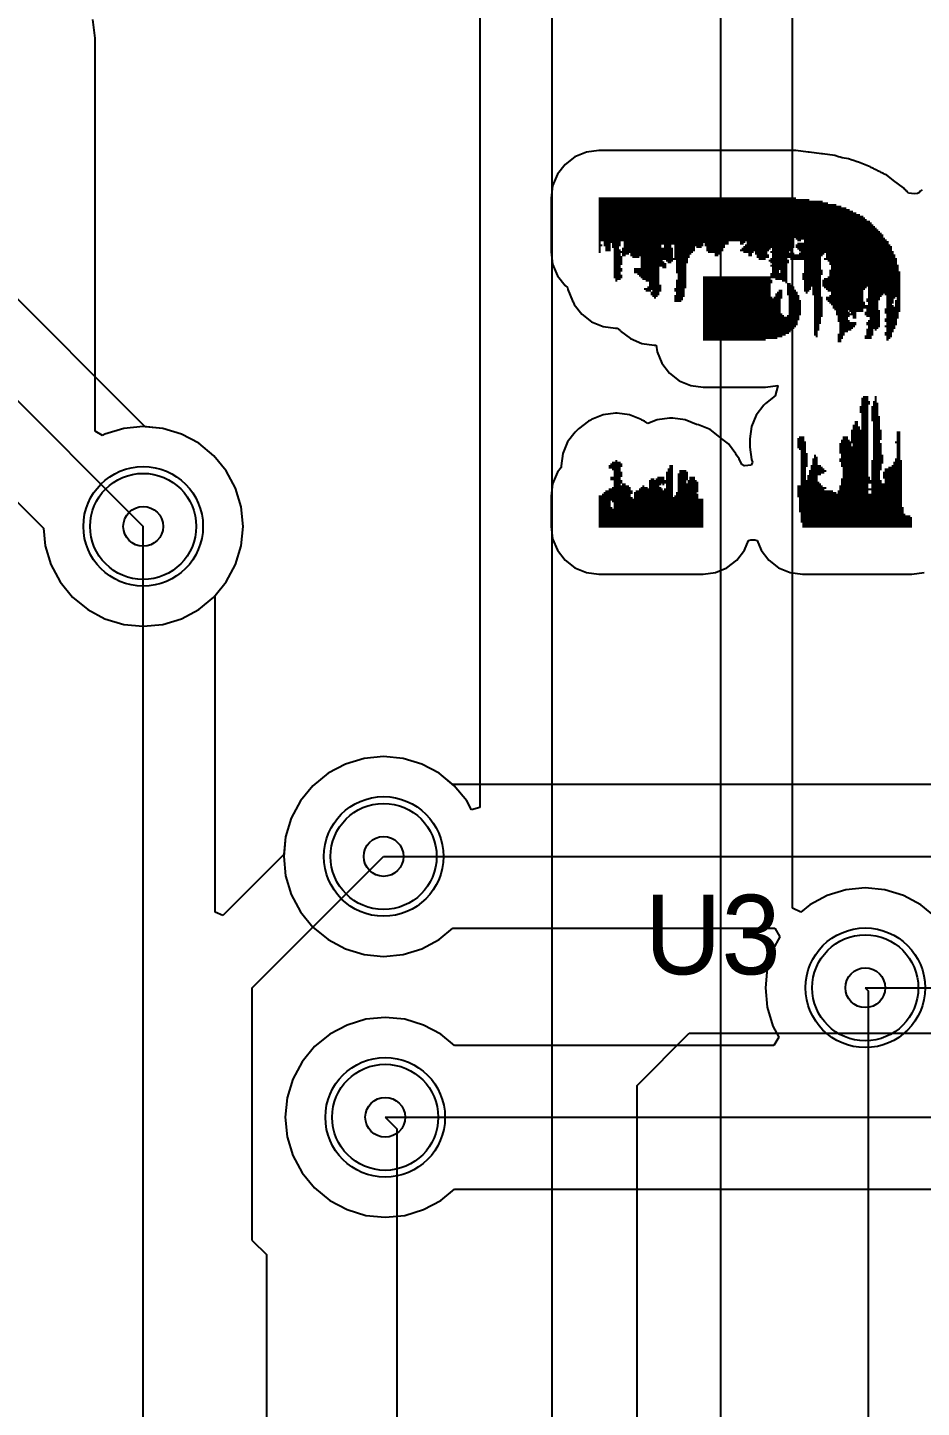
# Model space of a CAD drawing. Header units: millimetres. Extents: x 60.7 to 146.2, y 31.8 to 124.2.
# Drawn here: x 116.19 to 129.68, y 66.26 to 87.08 of the extents above; entities that cross this region are included whole.
import ezdxf

# ---------------------------------------------------------------- set-up
doc = ezdxf.new("R2010")
doc.units = ezdxf.units.MM
for name, color, linetype in [('BottomLayer', 5, 'Continuous'), ('BottomSolder', 6, 'Continuous'), ('MultiLayer', 9, 'Continuous'), ('TopLayer', 1, 'Continuous'), ('TopOverlay', 2, 'Continuous'), ('TopSolder', 216, 'Continuous'), ('ViaHoleLayer', 16, 'Continuous')]:
    doc.layers.add(name, color=color, linetype=linetype)

msp = doc.modelspace()

# ---------------------------------------------------------------- linework, layer by layer
at = {"layer": 'BottomLayer'}
for p, q in [((123.016, 89.099), (123.016, 75.311)), ((124.1, 89.099), (124.1, 51.812)), ((126.644, 89.052), (126.644, 51.271)), ((127.729, 73.795), (127.729, 89.052)), ((117.213, 86.919), (117.176, 87.199)), ((117.213, 80.99), (117.213, 86.919)), ((117.322, 80.924), (117.213, 80.99)), ((117.644, 81.031), (117.361, 80.945)), ((117.938, 81.06), (117.644, 81.031)), ((118.232, 81.031), (117.938, 81.06)), ((118.515, 80.945), (118.232, 81.031)), ((117.361, 80.945), (117.322, 80.924)), ((118.775, 80.806), (118.515, 80.945)), ((119.004, 80.619), (118.775, 80.806)), ((119.191, 80.39), (119.004, 80.619)), ((119.331, 80.13), (119.191, 80.39)), ((119.416, 79.847), (119.331, 80.13)), ((119.445, 79.553), (119.416, 79.847)), ((117.938, 47.529), (117.938, 79.553)), ((119.416, 79.259), (119.445, 79.553)), ((119.331, 78.976), (119.416, 79.259)), ((119.191, 78.715), (119.331, 78.976)), ((119.022, 78.51), (119.191, 78.715)), ((119.022, 73.732), (119.022, 78.51)), ((121.27, 76.053), (120.988, 75.967)), ((121.564, 76.082), (121.27, 76.053)), ((121.858, 76.053), (121.564, 76.082)), ((122.141, 75.967), (121.858, 76.053)), ((120.727, 75.828), (120.499, 75.64)), ((120.988, 75.967), (120.727, 75.828)), ((122.402, 75.828), (122.141, 75.967)), ((122.63, 75.64), (122.402, 75.828)), ((120.499, 75.64), (120.311, 75.412)), ((122.818, 75.412), (122.63, 75.64)), ((120.311, 75.412), (120.172, 75.151)), ((122.889, 75.279), (122.818, 75.412)), ((120.172, 75.151), (120.086, 74.868)), ((123.016, 75.311), (122.889, 75.279)), ((120.086, 74.868), (120.06, 74.603)), ((120.06, 74.603), (119.14, 73.683)), ((119.583, 72.593), (121.564, 74.574)), ((128.829, 74.1), (128.535, 74.071)), ((129.123, 74.071), (128.829, 74.1)), ((128.252, 73.986), (127.991, 73.846)), ((128.535, 74.071), (128.252, 73.986)), ((129.406, 73.986), (129.123, 74.071)), ((129.666, 73.846), (129.406, 73.986)), ((119.14, 73.683), (119.022, 73.732)), ((127.856, 73.735), (127.729, 73.795)), ((127.991, 73.846), (127.856, 73.735)), ((129.895, 73.659), (129.666, 73.846)), ((119.583, 68.783), (119.583, 72.593)), ((128.829, 72.593), (128.88, 72.542)), ((128.88, 52.781), (128.88, 72.542)), ((121.588, 70.639), (121.768, 70.46)), ((121.768, 45.11), (121.768, 70.46)), ((119.583, 68.783), (119.802, 68.564)), ((119.802, 46.228), (119.802, 68.564))]:
    msp.add_line(p, q, dxfattribs=at)
for centre in [(117.938, 79.553), (121.564, 74.574), (128.829, 72.593), (121.588, 70.639)]:
    msp.add_circle(centre, 0.8, dxfattribs=at)
at = {"layer": 'BottomSolder'}
for centre in [(117.938, 79.553), (121.564, 74.574), (128.829, 72.593), (121.588, 70.639)]:
    msp.add_circle(centre, 0.902, dxfattribs=at)
at = {"layer": 'MultiLayer'}
for centre in [(117.938, 79.553), (121.564, 74.574), (128.829, 72.593), (121.588, 70.639)]:
    msp.add_circle(centre, 0.8, dxfattribs=at)
at = {"layer": 'TopLayer'}
for p, q in [((108.9, 88.591), (117.938, 79.553)), ((108.76, 87.197), (116.434, 79.524)), ((124.622, 85.2), (124.448, 85.128)), ((124.808, 85.225), (124.622, 85.2)), ((127.78, 85.225), (124.808, 85.225)), ((127.966, 85.2), (127.78, 85.225)), ((127.968, 85.199), (127.966, 85.2)), ((127.983, 85.199), (127.968, 85.199)), ((128.169, 85.175), (127.983, 85.199)), ((128.171, 85.174), (128.169, 85.175)), ((128.186, 85.174), (128.171, 85.174)), ((128.372, 85.149), (128.186, 85.174)), ((128.426, 85.127), (128.372, 85.149)), ((124.3, 85.014), (124.185, 84.865)), ((124.448, 85.128), (124.3, 85.014)), ((128.448, 85.124), (128.426, 85.127)), ((128.479, 85.111), (128.448, 85.124)), ((128.575, 85.099), (128.479, 85.111)), ((128.63, 85.076), (128.575, 85.099)), ((128.652, 85.073), (128.63, 85.076)), ((128.706, 85.051), (128.652, 85.073)), ((128.728, 85.048), (128.706, 85.051)), ((128.901, 84.976), (128.728, 85.048)), ((128.913, 84.966), (128.901, 84.976)), ((128.952, 84.951), (128.913, 84.966)), ((128.964, 84.941), (128.952, 84.951)), ((129.003, 84.925), (128.964, 84.941)), ((129.015, 84.916), (129.003, 84.925)), ((124.185, 84.865), (124.113, 84.692)), ((129.053, 84.9), (129.015, 84.916)), ((129.066, 84.89), (129.053, 84.9)), ((129.104, 84.874), (129.066, 84.89)), ((129.117, 84.865), (129.104, 84.874)), ((129.155, 84.849), (129.117, 84.865)), ((129.252, 84.775), (129.155, 84.849)), ((129.257, 84.773), (129.252, 84.775)), ((129.406, 84.659), (129.257, 84.773)), ((117.967, 81.057), (114.33, 84.694)), ((124.113, 84.692), (124.089, 84.506)), ((124.089, 84.506), (124.091, 84.493)), ((124.808, 84.506), (127.78, 84.506)), ((129.417, 84.644), (129.406, 84.659)), ((129.431, 84.633), (129.417, 84.644)), ((129.442, 84.619), (129.431, 84.633)), ((129.456, 84.608), (129.442, 84.619)), ((129.467, 84.593), (129.456, 84.608)), ((129.482, 84.582), (129.467, 84.593)), ((129.57, 84.568), (129.482, 84.582)), ((129.615, 84.575), (129.57, 84.568)), ((129.645, 84.591), (129.615, 84.575)), ((129.648, 84.593), (129.645, 84.591)), ((129.659, 84.608), (129.648, 84.593)), ((129.688, 84.63), (129.659, 84.608)), ((124.091, 84.493), (124.089, 84.48)), ((124.089, 84.48), (124.091, 84.468)), ((124.091, 84.468), (124.089, 84.455)), ((124.089, 84.455), (124.091, 84.442)), ((124.091, 84.442), (124.089, 84.43)), ((124.089, 84.43), (124.091, 84.417)), ((124.091, 84.417), (124.089, 84.404)), ((124.089, 84.404), (124.091, 84.391)), ((124.091, 84.391), (124.089, 84.379)), ((124.089, 84.379), (124.091, 84.366)), ((124.091, 84.366), (124.089, 84.353)), ((124.089, 84.353), (124.091, 84.341)), ((124.091, 84.341), (124.089, 84.328)), ((124.089, 84.328), (124.091, 84.315)), ((124.091, 84.315), (124.089, 84.303)), ((124.089, 84.303), (124.091, 84.29)), ((124.808, 84.48), (127.983, 84.48)), ((124.808, 84.455), (128.186, 84.455)), ((124.808, 84.43), (128.262, 84.43)), ((124.808, 84.404), (128.389, 84.404)), ((124.808, 84.379), (128.465, 84.379)), ((124.808, 84.353), (128.542, 84.353)), ((124.808, 84.328), (128.592, 84.328)), ((124.808, 84.303), (128.643, 84.303)), ((124.091, 84.29), (124.089, 84.277)), ((124.089, 84.277), (124.091, 84.264)), ((124.091, 84.264), (124.089, 84.252)), ((124.089, 84.252), (124.091, 84.239)), ((124.091, 84.239), (124.089, 84.226)), ((124.089, 84.226), (124.091, 84.214)), ((124.091, 84.214), (124.089, 84.201)), ((124.089, 84.201), (124.091, 84.188)), ((124.091, 84.188), (124.089, 84.176)), ((124.089, 84.176), (124.091, 84.163)), ((124.091, 84.163), (124.089, 84.15)), ((124.089, 84.15), (124.091, 84.137)), ((124.091, 84.137), (124.089, 84.125)), ((124.089, 84.125), (124.091, 84.112)), ((124.091, 84.112), (124.089, 84.099)), ((124.089, 84.099), (124.091, 84.087)), ((124.808, 84.277), (128.694, 84.277)), ((124.808, 84.252), (128.745, 84.252)), ((124.808, 84.226), (128.796, 84.226)), ((124.808, 84.201), (128.821, 84.201)), ((124.808, 84.176), (128.846, 84.176)), ((124.808, 84.15), (128.897, 84.15)), ((124.808, 84.125), (128.923, 84.125)), ((124.808, 84.099), (128.948, 84.099)), ((124.091, 84.087), (124.089, 84.074)), ((124.089, 84.074), (124.091, 84.061)), ((124.091, 84.061), (124.089, 84.049)), ((124.089, 84.049), (124.091, 84.036)), ((124.091, 84.036), (124.089, 84.023)), ((124.089, 84.023), (124.091, 84.01)), ((124.091, 84.01), (124.089, 83.998)), ((124.089, 83.998), (124.091, 83.985)), ((124.091, 83.985), (124.089, 83.972)), ((124.089, 83.972), (124.091, 83.96)), ((124.091, 83.96), (124.089, 83.947)), ((124.089, 83.947), (124.091, 83.934)), ((124.091, 83.934), (124.089, 83.922)), ((124.089, 83.922), (124.091, 83.909)), ((124.091, 83.909), (124.089, 83.896)), ((124.089, 83.896), (124.091, 83.883)), ((124.091, 83.883), (124.089, 83.871)), ((124.808, 84.074), (128.973, 84.074)), ((124.808, 84.049), (128.999, 84.049)), ((124.808, 84.023), (129.024, 84.023)), ((124.808, 83.998), (129.05, 83.998)), ((124.808, 83.972), (129.075, 83.972)), ((124.808, 83.947), (129.1, 83.947)), ((124.808, 83.922), (129.1, 83.922)), ((124.808, 83.896), (127.754, 83.896)), ((127.78, 83.896), (129.126, 83.896)), ((124.089, 83.871), (124.091, 83.858)), ((124.091, 83.858), (124.089, 83.845)), ((124.089, 83.845), (124.091, 83.833)), ((124.091, 83.833), (124.089, 83.82)), ((124.089, 83.82), (124.091, 83.807)), ((124.091, 83.807), (124.089, 83.795)), ((124.089, 83.795), (124.091, 83.782)), ((124.091, 83.782), (124.089, 83.769)), ((124.089, 83.769), (124.091, 83.756)), ((124.091, 83.756), (124.089, 83.744)), ((124.089, 83.744), (124.091, 83.731)), ((124.091, 83.731), (124.089, 83.718)), ((124.089, 83.718), (124.091, 83.706)), ((124.091, 83.706), (124.089, 83.693)), ((124.089, 83.693), (124.113, 83.507)), ((124.808, 83.871), (127.754, 83.871)), ((124.808, 83.845), (124.833, 83.845)), ((124.808, 83.82), (124.833, 83.82)), ((124.808, 83.795), (124.859, 83.795)), ((124.808, 83.769), (124.833, 83.769)), ((124.808, 83.744), (124.833, 83.744)), ((124.808, 83.718), (124.833, 83.718)), ((124.808, 83.693), (124.833, 83.693)), ((124.884, 83.845), (125.138, 83.845)), ((124.884, 83.82), (124.986, 83.82)), ((124.884, 83.795), (124.986, 83.795)), ((124.909, 83.769), (124.986, 83.769)), ((124.909, 83.744), (124.986, 83.744)), ((124.909, 83.718), (124.986, 83.718)), ((125.011, 83.82), (125.138, 83.82)), ((125.011, 83.795), (125.138, 83.795)), ((125.011, 83.769), (125.113, 83.769)), ((125.036, 83.744), (125.113, 83.744)), ((125.036, 83.718), (125.138, 83.718)), ((125.036, 83.693), (125.925, 83.693)), ((125.163, 83.744), (125.925, 83.744)), ((125.163, 83.718), (125.925, 83.718)), ((125.189, 83.845), (126.764, 83.845)), ((125.189, 83.82), (126.383, 83.82)), ((125.189, 83.795), (125.748, 83.795)), ((125.189, 83.769), (125.748, 83.769)), ((125.798, 83.795), (125.9, 83.795)), ((125.798, 83.769), (125.9, 83.769)), ((125.951, 83.795), (126.383, 83.795)), ((125.951, 83.769), (126.256, 83.769)), ((125.951, 83.744), (126.256, 83.744)), ((125.951, 83.718), (126.256, 83.718)), ((125.951, 83.693), (126.23, 83.693)), ((126.281, 83.769), (126.357, 83.769)), ((126.408, 83.82), (126.764, 83.82)), ((126.408, 83.795), (126.713, 83.795)), ((126.433, 83.769), (126.713, 83.769)), ((126.433, 83.744), (126.687, 83.744)), ((126.433, 83.718), (126.687, 83.718)), ((126.459, 83.693), (126.662, 83.693)), ((126.941, 83.845), (127.018, 83.845)), ((126.941, 83.82), (126.992, 83.82)), ((126.941, 83.718), (127.373, 83.718)), ((126.967, 83.744), (127.399, 83.744)), ((126.992, 83.769), (127.754, 83.769)), ((126.992, 83.693), (127.145, 83.693)), ((127.018, 83.795), (127.754, 83.795)), ((127.043, 83.845), (127.754, 83.845)), ((127.043, 83.82), (127.754, 83.82)), ((127.17, 83.693), (127.348, 83.693)), ((127.399, 83.693), (127.678, 83.693)), ((127.424, 83.744), (127.729, 83.744)), ((127.424, 83.718), (127.729, 83.718)), ((127.703, 83.693), (127.729, 83.693)), ((127.78, 83.795), (129.202, 83.795)), ((127.78, 83.769), (129.227, 83.769)), ((127.805, 83.871), (127.856, 83.871)), ((127.805, 83.82), (129.177, 83.82)), ((127.805, 83.744), (129.227, 83.744)), ((127.83, 83.718), (129.227, 83.718)), ((127.856, 83.693), (129.253, 83.693)), ((127.907, 83.871), (129.151, 83.871)), ((127.907, 83.845), (129.177, 83.845)), ((124.113, 83.507), (124.185, 83.334)), ((125.036, 83.668), (125.138, 83.668)), ((125.036, 83.642), (125.138, 83.642)), ((125.036, 83.617), (125.163, 83.617)), ((125.036, 83.591), (125.163, 83.591)), ((125.036, 83.566), (125.163, 83.566)), ((125.036, 83.541), (125.163, 83.541)), ((125.036, 83.515), (125.163, 83.515)), ((125.036, 83.49), (125.138, 83.49)), ((125.163, 83.668), (125.265, 83.668)), ((125.163, 83.642), (125.214, 83.642)), ((125.29, 83.668), (125.925, 83.668)), ((125.29, 83.642), (125.925, 83.642)), ((125.316, 83.617), (125.417, 83.617)), ((125.443, 83.617), (125.925, 83.617)), ((125.443, 83.591), (126.154, 83.591)), ((125.443, 83.566), (125.773, 83.566)), ((125.443, 83.541), (125.798, 83.541)), ((125.443, 83.515), (125.824, 83.515)), ((125.443, 83.49), (125.824, 83.49)), ((125.824, 83.566), (125.925, 83.566)), ((125.849, 83.541), (125.9, 83.541)), ((125.951, 83.668), (126.205, 83.668)), ((125.951, 83.642), (126.179, 83.642)), ((125.951, 83.617), (126.179, 83.617)), ((125.976, 83.566), (126.154, 83.566)), ((125.976, 83.541), (126.154, 83.541)), ((125.976, 83.515), (126.129, 83.515)), ((125.976, 83.49), (126.129, 83.49)), ((126.56, 83.668), (126.637, 83.668)), ((126.56, 83.642), (126.611, 83.642)), ((127.068, 83.668), (127.119, 83.668)), ((127.068, 83.642), (127.119, 83.642)), ((127.17, 83.668), (127.348, 83.668)), ((127.195, 83.642), (127.373, 83.642)), ((127.195, 83.617), (127.373, 83.617)), ((127.221, 83.591), (127.322, 83.591)), ((127.373, 83.566), (127.678, 83.566)), ((127.399, 83.591), (127.653, 83.591)), ((127.399, 83.541), (127.678, 83.541)), ((127.399, 83.49), (127.653, 83.49)), ((127.424, 83.668), (127.754, 83.668)), ((127.424, 83.642), (128.186, 83.642)), ((127.424, 83.617), (128.161, 83.617)), ((127.424, 83.515), (127.653, 83.515)), ((127.703, 83.591), (128.161, 83.591)), ((127.83, 83.668), (128.211, 83.668)), ((127.907, 83.566), (128.161, 83.566)), ((127.907, 83.541), (128.161, 83.541)), ((127.907, 83.515), (128.161, 83.515)), ((127.907, 83.49), (128.161, 83.49)), ((128.211, 83.591), (129.304, 83.591)), ((128.237, 83.668), (129.253, 83.668)), ((128.237, 83.642), (129.278, 83.642)), ((128.237, 83.617), (129.278, 83.617)), ((128.262, 83.566), (129.304, 83.566)), ((128.288, 83.541), (129.304, 83.541)), ((128.288, 83.515), (129.304, 83.515)), ((128.313, 83.49), (129.329, 83.49)), ((124.185, 83.334), (124.3, 83.185)), ((125.036, 83.464), (125.138, 83.464)), ((125.036, 83.439), (125.163, 83.439)), ((125.036, 83.414), (125.163, 83.414)), ((125.036, 83.388), (125.138, 83.388)), ((125.036, 83.363), (125.138, 83.363)), ((125.036, 83.337), (125.163, 83.337)), ((125.036, 83.312), (125.163, 83.312)), ((125.062, 83.287), (125.138, 83.287)), ((125.062, 83.261), (125.087, 83.261)), ((125.341, 83.439), (125.722, 83.439)), ((125.341, 83.414), (125.722, 83.414)), ((125.341, 83.388), (125.722, 83.388)), ((125.392, 83.363), (125.722, 83.363)), ((125.417, 83.337), (125.722, 83.337)), ((125.443, 83.464), (125.722, 83.464)), ((125.443, 83.312), (125.722, 83.312)), ((125.468, 83.287), (125.722, 83.287)), ((125.519, 83.261), (125.722, 83.261)), ((125.773, 83.464), (125.824, 83.464)), ((125.976, 83.464), (126.129, 83.464)), ((125.976, 83.439), (126.129, 83.439)), ((125.976, 83.414), (126.129, 83.414)), ((125.976, 83.388), (126.129, 83.388)), ((125.976, 83.261), (126.129, 83.261)), ((126.002, 83.363), (126.129, 83.363)), ((126.002, 83.337), (126.129, 83.337)), ((126.002, 83.312), (126.129, 83.312)), ((126.002, 83.287), (126.129, 83.287)), ((126.383, 83.312), (127.653, 83.312)), ((126.383, 83.287), (127.399, 83.287)), ((126.383, 83.261), (127.424, 83.261)), ((127.399, 83.363), (127.653, 83.363)), ((127.399, 83.337), (127.653, 83.337)), ((127.424, 83.464), (127.653, 83.464)), ((127.424, 83.439), (127.653, 83.439)), ((127.424, 83.414), (127.526, 83.414)), ((127.424, 83.388), (127.526, 83.388)), ((127.475, 83.287), (127.653, 83.287)), ((127.551, 83.414), (127.653, 83.414)), ((127.551, 83.388), (127.653, 83.388)), ((127.576, 83.261), (127.653, 83.261)), ((127.881, 83.363), (128.186, 83.363)), ((127.881, 83.337), (128.161, 83.337)), ((127.881, 83.312), (128.161, 83.312)), ((127.881, 83.287), (128.161, 83.287)), ((127.907, 83.464), (128.161, 83.464)), ((127.907, 83.439), (128.161, 83.439)), ((127.907, 83.414), (128.186, 83.414)), ((127.907, 83.388), (128.186, 83.388)), ((127.907, 83.261), (128.161, 83.261)), ((128.186, 83.261), (129.354, 83.261)), ((128.211, 83.287), (129.354, 83.287)), ((128.262, 83.312), (129.354, 83.312)), ((128.288, 83.414), (129.329, 83.414)), ((128.288, 83.388), (129.354, 83.388)), ((128.288, 83.363), (129.354, 83.363)), ((128.288, 83.337), (129.354, 83.337)), ((128.313, 83.464), (129.329, 83.464)), ((128.313, 83.439), (129.329, 83.439)), ((124.3, 83.185), (124.338, 83.155)), ((124.338, 83.155), (124.342, 83.126)), ((124.342, 83.126), (124.414, 82.953)), ((125.494, 83.134), (125.748, 83.134)), ((125.519, 83.109), (125.595, 83.109)), ((125.544, 83.16), (125.748, 83.16)), ((125.57, 83.236), (125.722, 83.236)), ((125.57, 83.21), (125.722, 83.21)), ((125.57, 83.185), (125.748, 83.185)), ((125.595, 83.083), (125.722, 83.083)), ((125.595, 83.058), (125.722, 83.058)), ((125.621, 83.109), (125.748, 83.109)), ((125.951, 83.134), (126.103, 83.134)), ((125.951, 83.109), (126.103, 83.109)), ((125.976, 83.236), (126.129, 83.236)), ((125.976, 83.21), (126.129, 83.21)), ((125.976, 83.185), (126.129, 83.185)), ((125.976, 83.16), (126.129, 83.16)), ((125.976, 83.083), (126.103, 83.083)), ((125.976, 83.058), (126.103, 83.058)), ((126.383, 83.236), (127.424, 83.236)), ((126.383, 83.21), (127.399, 83.21)), ((126.383, 83.185), (127.399, 83.185)), ((126.383, 83.16), (127.399, 83.16)), ((126.383, 83.134), (127.399, 83.134)), ((126.383, 83.109), (127.399, 83.109)), ((126.383, 83.083), (127.399, 83.083)), ((126.383, 83.058), (127.399, 83.058)), ((127.475, 83.058), (127.576, 83.058)), ((127.5, 83.083), (127.576, 83.083)), ((127.526, 83.109), (127.576, 83.109)), ((127.627, 83.236), (127.653, 83.236)), ((127.653, 83.21), (127.703, 83.21)), ((127.653, 83.185), (127.729, 83.185)), ((127.653, 83.16), (127.754, 83.16)), ((127.653, 83.134), (127.754, 83.134)), ((127.653, 83.109), (127.78, 83.109)), ((127.653, 83.083), (127.805, 83.083)), ((127.653, 83.058), (127.805, 83.058)), ((127.907, 83.236), (128.161, 83.236)), ((127.907, 83.21), (128.161, 83.21)), ((127.907, 83.185), (128.161, 83.185)), ((127.907, 83.16), (128.008, 83.16)), ((127.907, 83.134), (128.008, 83.134)), ((127.907, 83.109), (127.983, 83.109)), ((127.932, 83.083), (127.957, 83.083)), ((128.034, 83.16), (128.161, 83.16)), ((128.034, 83.134), (128.161, 83.134)), ((128.034, 83.109), (128.161, 83.109)), ((128.034, 83.083), (128.161, 83.083)), ((128.034, 83.058), (128.161, 83.058)), ((128.186, 83.236), (129.354, 83.236)), ((128.186, 83.21), (129.354, 83.21)), ((128.186, 83.185), (129.354, 83.185)), ((128.211, 83.16), (128.846, 83.16)), ((128.237, 83.134), (128.821, 83.134)), ((128.262, 83.109), (128.796, 83.109)), ((128.313, 83.083), (128.796, 83.083)), ((128.313, 83.058), (128.796, 83.058)), ((128.872, 83.16), (129.354, 83.16)), ((128.872, 83.134), (129.354, 83.134)), ((128.872, 83.109), (129.354, 83.109)), ((128.872, 83.083), (129.354, 83.083)), ((128.872, 83.058), (129.1, 83.058)), ((129.126, 83.058), (129.354, 83.058)), ((124.414, 82.953), (124.423, 82.94)), ((124.423, 82.94), (124.439, 82.902)), ((124.439, 82.902), (124.554, 82.753)), ((125.621, 83.033), (125.697, 83.033)), ((125.646, 83.007), (125.671, 83.007)), ((125.951, 83.033), (126.103, 83.033)), ((125.951, 83.007), (126.078, 83.007)), ((125.951, 82.982), (126.078, 82.982)), ((125.951, 82.956), (126.052, 82.956)), ((126.383, 83.033), (127.399, 83.033)), ((126.383, 83.007), (127.424, 83.007)), ((126.383, 82.982), (127.551, 82.982)), ((126.383, 82.956), (127.551, 82.956)), ((126.383, 82.931), (127.551, 82.931)), ((126.383, 82.906), (127.551, 82.906)), ((126.383, 82.88), (127.551, 82.88)), ((126.383, 82.855), (127.551, 82.855)), ((127.449, 83.007), (127.576, 83.007)), ((127.475, 83.033), (127.576, 83.033)), ((127.678, 83.033), (127.83, 83.033)), ((127.678, 83.007), (127.83, 83.007)), ((127.678, 82.982), (127.83, 82.982)), ((127.678, 82.956), (127.856, 82.956)), ((127.678, 82.931), (127.856, 82.931)), ((127.678, 82.906), (127.856, 82.906)), ((127.678, 82.88), (127.856, 82.88)), ((127.678, 82.855), (127.856, 82.855)), ((128.059, 83.033), (128.161, 83.033)), ((128.059, 83.007), (128.186, 83.007)), ((128.059, 82.982), (128.186, 82.982)), ((128.059, 82.956), (128.186, 82.956)), ((128.059, 82.931), (128.186, 82.931)), ((128.059, 82.906), (128.186, 82.906)), ((128.059, 82.88), (128.186, 82.88)), ((128.059, 82.855), (128.186, 82.855)), ((128.237, 83.007), (128.796, 83.007)), ((128.237, 82.982), (128.796, 82.982)), ((128.262, 82.956), (128.796, 82.956)), ((128.288, 83.033), (128.796, 83.033)), ((128.288, 82.931), (128.821, 82.931)), ((128.313, 82.906), (128.821, 82.906)), ((128.338, 82.88), (129.024, 82.88)), ((128.338, 82.855), (129.024, 82.855)), ((128.846, 82.982), (129.05, 82.982)), ((128.846, 82.956), (129.024, 82.956)), ((128.872, 83.033), (129.075, 83.033)), ((128.872, 83.007), (129.05, 83.007)), ((128.872, 82.931), (129.024, 82.931)), ((128.872, 82.906), (129.024, 82.906)), ((129.151, 83.033), (129.354, 83.033)), ((129.151, 83.007), (129.278, 83.007)), ((129.151, 82.982), (129.253, 82.982)), ((129.151, 82.956), (129.253, 82.956)), ((129.151, 82.931), (129.253, 82.931)), ((129.151, 82.906), (129.227, 82.906)), ((129.151, 82.88), (129.253, 82.88)), ((129.151, 82.855), (129.354, 82.855)), ((129.278, 82.956), (129.354, 82.956)), ((129.278, 82.931), (129.354, 82.931)), ((129.278, 82.906), (129.354, 82.906)), ((129.278, 82.88), (129.354, 82.88)), ((129.304, 83.007), (129.354, 83.007)), ((129.304, 82.982), (129.354, 82.982)), ((124.554, 82.753), (124.702, 82.639)), ((124.702, 82.639), (124.876, 82.567)), ((126.383, 82.829), (127.551, 82.829)), ((126.383, 82.804), (127.551, 82.804)), ((126.383, 82.779), (127.551, 82.779)), ((126.383, 82.753), (127.576, 82.753)), ((126.383, 82.728), (127.602, 82.728)), ((126.383, 82.702), (127.83, 82.702)), ((126.383, 82.677), (127.83, 82.677)), ((126.383, 82.652), (127.805, 82.652)), ((127.653, 82.728), (127.83, 82.728)), ((127.678, 82.829), (127.856, 82.829)), ((127.678, 82.804), (127.856, 82.804)), ((127.678, 82.779), (127.856, 82.779)), ((127.678, 82.753), (127.856, 82.753)), ((128.059, 82.829), (128.186, 82.829)), ((128.059, 82.804), (128.186, 82.804)), ((128.059, 82.779), (128.186, 82.779)), ((128.059, 82.753), (128.186, 82.753)), ((128.059, 82.728), (128.186, 82.728)), ((128.059, 82.702), (128.161, 82.702)), ((128.059, 82.677), (128.161, 82.677)), ((128.059, 82.652), (128.161, 82.652)), ((128.364, 82.829), (128.796, 82.829)), ((128.389, 82.804), (128.567, 82.804)), ((128.389, 82.779), (128.592, 82.779)), ((128.389, 82.753), (128.694, 82.753)), ((128.415, 82.728), (128.592, 82.728)), ((128.415, 82.702), (128.567, 82.702)), ((128.415, 82.677), (128.567, 82.677)), ((128.415, 82.652), (128.592, 82.652)), ((128.592, 82.804), (128.796, 82.804)), ((128.618, 82.779), (128.694, 82.779)), ((128.643, 82.728), (128.694, 82.728)), ((128.643, 82.702), (128.694, 82.702)), ((128.821, 82.779), (129.05, 82.779)), ((128.821, 82.753), (129.05, 82.753)), ((128.846, 82.829), (129.024, 82.829)), ((128.846, 82.804), (129.05, 82.804)), ((128.846, 82.728), (129.05, 82.728)), ((128.872, 82.652), (129.05, 82.652)), ((128.897, 82.702), (129.05, 82.702)), ((128.897, 82.677), (129.05, 82.677)), ((129.126, 82.829), (129.354, 82.829)), ((129.126, 82.804), (129.354, 82.804)), ((129.126, 82.779), (129.329, 82.779)), ((129.126, 82.677), (129.304, 82.677)), ((129.126, 82.652), (129.304, 82.652)), ((129.151, 82.753), (129.329, 82.753)), ((129.151, 82.728), (129.329, 82.728)), ((129.151, 82.702), (129.329, 82.702)), ((124.876, 82.567), (125.062, 82.542)), ((125.062, 82.542), (125.087, 82.542)), ((125.087, 82.542), (125.13, 82.509)), ((125.13, 82.509), (125.138, 82.499)), ((125.138, 82.499), (125.287, 82.385)), ((126.383, 82.626), (127.805, 82.626)), ((126.383, 82.601), (127.805, 82.601)), ((126.383, 82.575), (127.78, 82.575)), ((126.383, 82.55), (127.754, 82.55)), ((126.383, 82.525), (127.729, 82.525)), ((126.383, 82.499), (127.703, 82.499)), ((126.383, 82.474), (127.678, 82.474)), ((126.383, 82.448), (127.627, 82.448)), ((128.059, 82.626), (128.161, 82.626)), ((128.059, 82.601), (128.135, 82.601)), ((128.059, 82.575), (128.135, 82.575)), ((128.059, 82.55), (128.135, 82.55)), ((128.059, 82.525), (128.135, 82.525)), ((128.059, 82.499), (128.11, 82.499)), ((128.059, 82.474), (128.11, 82.474)), ((128.059, 82.448), (128.11, 82.448)), ((128.415, 82.448), (128.516, 82.448)), ((128.44, 82.626), (128.694, 82.626)), ((128.44, 82.601), (128.694, 82.601)), ((128.44, 82.575), (128.669, 82.575)), ((128.44, 82.55), (128.643, 82.55)), ((128.44, 82.525), (128.618, 82.525)), ((128.44, 82.499), (128.567, 82.499)), ((128.44, 82.474), (128.516, 82.474)), ((128.846, 82.626), (129.05, 82.626)), ((128.846, 82.601), (129.05, 82.601)), ((128.846, 82.525), (128.948, 82.525)), ((128.846, 82.499), (128.948, 82.499)), ((128.846, 82.474), (128.948, 82.474)), ((128.846, 82.448), (128.948, 82.448)), ((128.872, 82.575), (129.05, 82.575)), ((128.872, 82.55), (129.024, 82.55)), ((128.973, 82.525), (128.999, 82.525)), ((129.126, 82.575), (129.278, 82.575)), ((129.126, 82.474), (129.227, 82.474)), ((129.126, 82.448), (129.227, 82.448)), ((129.151, 82.626), (129.304, 82.626)), ((129.151, 82.601), (129.304, 82.601)), ((129.151, 82.55), (129.278, 82.55)), ((129.151, 82.525), (129.253, 82.525)), ((129.151, 82.499), (129.253, 82.499)), ((125.287, 82.385), (125.46, 82.313)), ((125.46, 82.313), (125.646, 82.288)), ((125.646, 82.288), (125.671, 82.288)), ((125.671, 82.288), (125.675, 82.289)), ((125.675, 82.289), (125.688, 82.186)), ((126.383, 82.423), (127.576, 82.423)), ((126.383, 82.398), (127.5, 82.398)), ((126.383, 82.372), (127.322, 82.372)), ((128.084, 82.423), (128.11, 82.423)), ((128.415, 82.423), (128.491, 82.423)), ((128.415, 82.398), (128.491, 82.398)), ((128.415, 82.372), (128.465, 82.372)), ((128.415, 82.347), (128.465, 82.347)), ((128.821, 82.423), (128.923, 82.423)), ((128.821, 82.398), (128.923, 82.398)), ((129.151, 82.423), (129.227, 82.423)), ((129.151, 82.398), (129.202, 82.398)), ((129.151, 82.372), (129.177, 82.372)), ((125.688, 82.186), (125.76, 82.013)), ((125.76, 82.013), (125.874, 81.864)), ((125.874, 81.864), (126.023, 81.75)), ((126.023, 81.75), (126.197, 81.678)), ((126.197, 81.678), (126.383, 81.653)), ((126.383, 81.653), (127.322, 81.653)), ((127.322, 81.653), (127.508, 81.678)), ((127.51, 81.675), (127.471, 81.522)), ((127.508, 81.678), (127.51, 81.675)), ((127.311, 81.393), (127.297, 81.382)), ((127.322, 81.407), (127.311, 81.393)), ((127.471, 81.522), (127.322, 81.407)), ((128.77, 81.483), (128.872, 81.483)), ((128.77, 81.458), (128.872, 81.458)), ((128.77, 81.432), (128.897, 81.432)), ((128.77, 81.407), (128.897, 81.407)), ((128.796, 81.509), (128.872, 81.509)), ((128.948, 81.432), (128.999, 81.432)), ((128.948, 81.407), (129.024, 81.407)), ((128.973, 81.509), (128.999, 81.509)), ((128.973, 81.483), (128.999, 81.483)), ((128.973, 81.458), (128.999, 81.458)), ((124.876, 81.238), (124.702, 81.166)), ((125.062, 81.262), (124.876, 81.238)), ((125.087, 81.262), (125.062, 81.262)), ((125.273, 81.238), (125.087, 81.262)), ((125.447, 81.166), (125.273, 81.238)), ((125.875, 81.186), (125.689, 81.162)), ((125.925, 81.186), (125.875, 81.186)), ((126.112, 81.162), (125.925, 81.186)), ((127.183, 81.233), (127.111, 81.06)), ((127.297, 81.382), (127.183, 81.233)), ((128.745, 81.356), (128.872, 81.356)), ((128.745, 81.331), (128.872, 81.331)), ((128.745, 81.305), (128.872, 81.305)), ((128.745, 81.28), (128.872, 81.28)), ((128.77, 81.382), (128.872, 81.382)), ((128.77, 81.255), (128.872, 81.255)), ((128.77, 81.229), (128.872, 81.229)), ((128.77, 81.204), (128.872, 81.204)), ((128.77, 81.178), (128.872, 81.178)), ((128.923, 81.356), (129.024, 81.356)), ((128.923, 81.331), (129.024, 81.331)), ((128.923, 81.305), (129.024, 81.305)), ((128.923, 81.28), (129.024, 81.28)), ((128.923, 81.255), (129.024, 81.255)), ((128.923, 81.229), (129.024, 81.229)), ((128.923, 81.204), (129.05, 81.204)), ((128.923, 81.178), (129.05, 81.178)), ((128.948, 81.382), (129.024, 81.382)), ((118.232, 81.031), (117.967, 81.057)), ((118.515, 80.945), (118.232, 81.031)), ((124.452, 80.976), (124.338, 80.827)), ((124.466, 80.987), (124.452, 80.976)), ((124.477, 81.001), (124.466, 80.987)), ((124.492, 81.012), (124.477, 81.001)), ((124.503, 81.026), (124.492, 81.012)), ((124.652, 81.141), (124.503, 81.026)), ((124.69, 81.156), (124.652, 81.141)), ((124.702, 81.166), (124.69, 81.156)), ((125.459, 81.156), (125.447, 81.166)), ((125.497, 81.141), (125.459, 81.156)), ((125.547, 81.103), (125.497, 81.141)), ((125.689, 81.162), (125.547, 81.103)), ((126.285, 81.09), (126.112, 81.162)), ((126.286, 81.089), (126.285, 81.09)), ((126.315, 81.085), (126.286, 81.089)), ((126.488, 81.014), (126.315, 81.085)), ((126.637, 80.899), (126.488, 81.014)), ((127.111, 81.06), (127.086, 80.874)), ((128.618, 81.001), (128.872, 81.001)), ((128.618, 80.975), (128.872, 80.975)), ((128.643, 81.077), (128.719, 81.077)), ((128.643, 81.051), (128.745, 81.051)), ((128.643, 81.026), (128.745, 81.026)), ((128.669, 81.128), (128.719, 81.128)), ((128.669, 81.102), (128.719, 81.102)), ((128.77, 81.153), (128.872, 81.153)), ((128.77, 81.128), (128.872, 81.128)), ((128.77, 81.102), (128.872, 81.102)), ((128.77, 81.077), (128.872, 81.077)), ((128.77, 81.051), (128.872, 81.051)), ((128.77, 81.026), (128.872, 81.026)), ((128.923, 81.153), (129.05, 81.153)), ((128.948, 81.128), (129.05, 81.128)), ((128.948, 81.102), (129.05, 81.102)), ((128.948, 81.077), (129.05, 81.077)), ((128.948, 81.051), (129.05, 81.051)), ((128.948, 81.026), (129.05, 81.026)), ((128.948, 81.001), (129.075, 81.001)), ((128.948, 80.975), (129.075, 80.975)), ((129.304, 80.975), (129.354, 80.975)), ((118.775, 80.806), (118.515, 80.945)), ((119.004, 80.619), (118.775, 80.806)), ((124.338, 80.827), (124.266, 80.653)), ((126.645, 80.889), (126.637, 80.899)), ((126.764, 80.798), (126.645, 80.889)), ((126.878, 80.649), (126.764, 80.798)), ((127.086, 80.874), (127.088, 80.861)), ((127.088, 80.861), (127.086, 80.848)), ((127.086, 80.848), (127.088, 80.835)), ((127.088, 80.835), (127.086, 80.823)), ((127.086, 80.823), (127.088, 80.81)), ((127.088, 80.81), (127.086, 80.797)), ((127.086, 80.797), (127.088, 80.785)), ((127.088, 80.785), (127.086, 80.772)), ((127.086, 80.772), (127.088, 80.759)), ((127.088, 80.759), (127.086, 80.747)), ((127.805, 80.874), (127.907, 80.874)), ((127.805, 80.848), (127.907, 80.848)), ((127.805, 80.823), (127.932, 80.823)), ((127.805, 80.797), (127.932, 80.797)), ((127.805, 80.772), (127.932, 80.772)), ((127.83, 80.899), (127.907, 80.899)), ((128.44, 80.797), (128.618, 80.797)), ((128.44, 80.772), (128.618, 80.772)), ((128.465, 80.848), (128.592, 80.848)), ((128.465, 80.823), (128.872, 80.823)), ((128.491, 80.899), (128.567, 80.899)), ((128.491, 80.874), (128.567, 80.874)), ((128.618, 80.95), (128.872, 80.95)), ((128.618, 80.924), (128.872, 80.924)), ((128.618, 80.899), (128.872, 80.899)), ((128.618, 80.874), (128.872, 80.874)), ((128.618, 80.848), (128.872, 80.848)), ((128.643, 80.797), (128.872, 80.797)), ((128.643, 80.772), (128.872, 80.772)), ((128.948, 80.95), (129.075, 80.95)), ((128.948, 80.924), (129.075, 80.924)), ((128.948, 80.899), (129.075, 80.899)), ((128.948, 80.874), (129.075, 80.874)), ((128.948, 80.848), (129.05, 80.848)), ((128.948, 80.823), (129.05, 80.823)), ((128.948, 80.797), (129.075, 80.797)), ((128.948, 80.772), (129.075, 80.772)), ((129.278, 80.823), (129.354, 80.823)), ((129.304, 80.95), (129.354, 80.95)), ((129.304, 80.924), (129.354, 80.924)), ((129.304, 80.899), (129.354, 80.899)), ((129.304, 80.874), (129.354, 80.874)), ((129.304, 80.848), (129.354, 80.848)), ((129.304, 80.797), (129.354, 80.797)), ((129.304, 80.772), (129.354, 80.772)), ((119.191, 80.39), (119.004, 80.619)), ((124.266, 80.653), (124.241, 80.467)), ((126.887, 80.627), (126.878, 80.649)), ((126.929, 80.573), (126.887, 80.627)), ((126.965, 80.485), (126.929, 80.573)), ((127.086, 80.747), (127.111, 80.561)), ((127.111, 80.561), (127.127, 80.521)), ((127.805, 80.747), (127.932, 80.747)), ((127.83, 80.721), (127.932, 80.721)), ((127.856, 80.696), (127.932, 80.696)), ((127.856, 80.67), (127.932, 80.67)), ((127.856, 80.645), (127.957, 80.645)), ((127.856, 80.62), (127.957, 80.62)), ((127.856, 80.594), (127.957, 80.594)), ((127.856, 80.569), (127.957, 80.569)), ((128.034, 80.569), (128.11, 80.569)), ((128.059, 80.62), (128.084, 80.62)), ((128.059, 80.594), (128.11, 80.594)), ((128.44, 80.747), (128.872, 80.747)), ((128.44, 80.721), (128.872, 80.721)), ((128.44, 80.696), (128.872, 80.696)), ((128.44, 80.67), (128.872, 80.67)), ((128.44, 80.569), (128.872, 80.569)), ((128.465, 80.645), (128.872, 80.645)), ((128.465, 80.62), (128.872, 80.62)), ((128.465, 80.594), (128.872, 80.594)), ((128.948, 80.747), (129.075, 80.747)), ((128.948, 80.721), (129.075, 80.721)), ((128.948, 80.696), (129.075, 80.696)), ((128.948, 80.67), (129.075, 80.67)), ((128.948, 80.645), (129.075, 80.645)), ((128.948, 80.62), (129.1, 80.62)), ((128.948, 80.594), (129.1, 80.594)), ((128.948, 80.569), (129.1, 80.569)), ((129.278, 80.569), (129.354, 80.569)), ((129.304, 80.747), (129.354, 80.747)), ((129.304, 80.721), (129.354, 80.721)), ((129.304, 80.696), (129.354, 80.696)), ((129.304, 80.67), (129.354, 80.67)), ((129.304, 80.645), (129.354, 80.645)), ((129.304, 80.62), (129.354, 80.62)), ((129.304, 80.594), (129.354, 80.594)), ((119.331, 80.13), (119.191, 80.39)), ((124.185, 80.369), (124.113, 80.196)), ((124.242, 80.443), (124.185, 80.369)), ((124.241, 80.467), (124.243, 80.454)), ((124.243, 80.454), (124.242, 80.443)), ((124.96, 80.467), (125.163, 80.467)), ((124.96, 80.442), (125.138, 80.442)), ((124.986, 80.493), (125.163, 80.493)), ((125.011, 80.518), (125.138, 80.518)), ((125.011, 80.416), (125.138, 80.416)), ((125.036, 80.391), (125.138, 80.391)), ((125.036, 80.366), (125.163, 80.366)), ((125.062, 80.543), (125.087, 80.543)), ((125.824, 80.366), (125.925, 80.366)), ((125.849, 80.416), (125.925, 80.416)), ((125.849, 80.391), (125.925, 80.391)), ((125.875, 80.467), (125.925, 80.467)), ((125.875, 80.442), (125.925, 80.442)), ((126.027, 80.391), (126.129, 80.391)), ((126.027, 80.366), (126.154, 80.366)), ((127, 80.466), (126.965, 80.485)), ((127.005, 80.465), (127, 80.466)), ((127.107, 80.476), (127.005, 80.465)), ((127.127, 80.521), (127.107, 80.476)), ((127.856, 80.543), (127.957, 80.543)), ((127.856, 80.518), (127.957, 80.518)), ((127.856, 80.493), (127.957, 80.493)), ((127.856, 80.467), (127.957, 80.467)), ((127.856, 80.442), (127.932, 80.442)), ((127.856, 80.416), (127.932, 80.416)), ((127.856, 80.391), (127.932, 80.391)), ((127.856, 80.366), (127.932, 80.366)), ((127.983, 80.391), (128.237, 80.391)), ((127.983, 80.366), (128.211, 80.366)), ((128.008, 80.467), (128.161, 80.467)), ((128.008, 80.442), (128.186, 80.442)), ((128.008, 80.416), (128.211, 80.416)), ((128.034, 80.543), (128.11, 80.543)), ((128.034, 80.518), (128.11, 80.518)), ((128.034, 80.493), (128.11, 80.493)), ((128.44, 80.543), (128.872, 80.543)), ((128.465, 80.518), (128.872, 80.518)), ((128.465, 80.493), (128.872, 80.493)), ((128.465, 80.467), (128.872, 80.467)), ((128.491, 80.442), (128.872, 80.442)), ((128.491, 80.416), (128.872, 80.416)), ((128.491, 80.391), (128.872, 80.391)), ((128.491, 80.366), (128.872, 80.366)), ((128.923, 80.543), (129.1, 80.543)), ((128.923, 80.518), (129.1, 80.518)), ((128.923, 80.493), (129.075, 80.493)), ((128.923, 80.467), (129.075, 80.467)), ((128.923, 80.442), (129.075, 80.442)), ((128.923, 80.416), (129.075, 80.416)), ((128.923, 80.391), (129.05, 80.391)), ((128.923, 80.366), (129.05, 80.366)), ((129.1, 80.366), (129.38, 80.366)), ((129.126, 80.416), (129.38, 80.416)), ((129.126, 80.391), (129.38, 80.391)), ((129.177, 80.442), (129.38, 80.442)), ((129.227, 80.467), (129.38, 80.467)), ((129.253, 80.518), (129.38, 80.518)), ((129.253, 80.493), (129.38, 80.493)), ((129.278, 80.543), (129.38, 80.543)), ((124.113, 80.196), (124.089, 80.01)), ((124.986, 80.289), (125.138, 80.289)), ((124.986, 80.264), (125.138, 80.264)), ((125.011, 80.137), (125.29, 80.137)), ((125.036, 80.34), (125.163, 80.34)), ((125.036, 80.315), (125.163, 80.315)), ((125.036, 80.239), (125.163, 80.239)), ((125.036, 80.213), (125.163, 80.213)), ((125.036, 80.188), (125.138, 80.188)), ((125.036, 80.162), (125.265, 80.162)), ((125.163, 80.188), (125.214, 80.188)), ((125.443, 80.137), (125.544, 80.137)), ((125.468, 80.162), (125.494, 80.162)), ((125.57, 80.239), (125.925, 80.239)), ((125.57, 80.213), (125.925, 80.213)), ((125.57, 80.188), (125.748, 80.188)), ((125.57, 80.162), (125.722, 80.162)), ((125.57, 80.137), (125.748, 80.137)), ((125.595, 80.264), (125.646, 80.264)), ((125.671, 80.264), (125.798, 80.264)), ((125.697, 80.289), (125.798, 80.289)), ((125.773, 80.188), (125.798, 80.188)), ((125.824, 80.34), (125.925, 80.34)), ((125.824, 80.315), (125.925, 80.315)), ((125.824, 80.289), (125.925, 80.289)), ((125.824, 80.264), (125.925, 80.264)), ((125.824, 80.188), (125.925, 80.188)), ((125.824, 80.162), (125.925, 80.162)), ((125.824, 80.137), (125.925, 80.137)), ((126.002, 80.34), (126.154, 80.34)), ((126.002, 80.315), (126.154, 80.315)), ((126.002, 80.289), (126.154, 80.289)), ((126.002, 80.264), (126.154, 80.264)), ((126.002, 80.239), (126.129, 80.239)), ((126.002, 80.213), (126.129, 80.213)), ((126.002, 80.188), (126.306, 80.188)), ((126.002, 80.162), (126.306, 80.162)), ((126.002, 80.137), (126.306, 80.137)), ((126.154, 80.239), (126.281, 80.239)), ((126.154, 80.213), (126.306, 80.213)), ((126.179, 80.289), (126.256, 80.289)), ((126.179, 80.264), (126.256, 80.264)), ((127.805, 80.162), (128.186, 80.162)), ((127.805, 80.137), (128.237, 80.137)), ((127.856, 80.34), (127.932, 80.34)), ((127.856, 80.315), (127.932, 80.315)), ((127.856, 80.289), (127.932, 80.289)), ((127.856, 80.264), (127.932, 80.264)), ((127.856, 80.239), (128.11, 80.239)), ((127.856, 80.213), (128.135, 80.213)), ((127.856, 80.188), (128.161, 80.188)), ((127.957, 80.315), (128.11, 80.315)), ((127.957, 80.289), (128.11, 80.289)), ((127.957, 80.264), (128.11, 80.264)), ((127.983, 80.34), (128.161, 80.34)), ((128.44, 80.162), (128.872, 80.162)), ((128.44, 80.137), (128.872, 80.137)), ((128.465, 80.264), (128.897, 80.264)), ((128.465, 80.239), (129.075, 80.239)), ((128.465, 80.213), (129.075, 80.213)), ((128.465, 80.188), (128.872, 80.188)), ((128.491, 80.34), (128.872, 80.34)), ((128.491, 80.315), (128.872, 80.315)), ((128.491, 80.289), (128.897, 80.289)), ((128.923, 80.34), (129.05, 80.34)), ((128.923, 80.315), (129.05, 80.315)), ((128.923, 80.289), (129.05, 80.289)), ((128.923, 80.264), (129.05, 80.264)), ((128.923, 80.188), (129.38, 80.188)), ((128.923, 80.162), (129.38, 80.162)), ((128.923, 80.137), (129.38, 80.137)), ((129.1, 80.34), (129.38, 80.34)), ((129.1, 80.315), (129.38, 80.315)), ((129.1, 80.289), (129.38, 80.289)), ((129.126, 80.264), (129.38, 80.264)), ((129.126, 80.239), (129.38, 80.239)), ((129.126, 80.213), (129.38, 80.213)), ((119.416, 79.847), (119.331, 80.13)), ((124.089, 80.01), (124.091, 79.997)), ((124.091, 79.997), (124.089, 79.985)), ((124.089, 79.985), (124.091, 79.972)), ((124.091, 79.972), (124.089, 79.959)), ((124.089, 79.959), (124.091, 79.947)), ((124.091, 79.947), (124.089, 79.934)), ((124.089, 79.934), (124.091, 79.921)), ((124.808, 80.01), (125.29, 80.01)), ((124.808, 79.985), (125.316, 79.985)), ((124.808, 79.959), (126.383, 79.959)), ((124.808, 79.934), (124.986, 79.934)), ((124.859, 80.035), (125.29, 80.035)), ((124.884, 80.061), (125.316, 80.061)), ((124.909, 80.086), (125.316, 80.086)), ((124.96, 80.112), (125.29, 80.112)), ((125.011, 79.934), (126.383, 79.934)), ((125.341, 80.061), (125.925, 80.061)), ((125.341, 80.035), (125.925, 80.035)), ((125.341, 80.01), (125.925, 80.01)), ((125.341, 79.985), (126.306, 79.985)), ((125.367, 80.086), (125.925, 80.086)), ((125.417, 80.112), (125.773, 80.112)), ((125.798, 80.112), (125.925, 80.112)), ((125.951, 80.01), (126.306, 80.01)), ((125.976, 80.061), (126.281, 80.061)), ((125.976, 80.035), (126.306, 80.035)), ((126.002, 80.112), (126.306, 80.112)), ((126.002, 80.086), (126.306, 80.086)), ((127.805, 80.112), (128.211, 80.112)), ((127.805, 80.086), (128.338, 80.086)), ((127.805, 80.061), (128.389, 80.061)), ((127.805, 80.035), (129.38, 80.035)), ((127.805, 80.01), (129.38, 80.01)), ((127.83, 79.985), (129.38, 79.985)), ((127.83, 79.959), (129.38, 79.959)), ((127.83, 79.934), (129.38, 79.934)), ((128.415, 80.086), (128.872, 80.086)), ((128.415, 80.061), (128.872, 80.061)), ((128.44, 80.112), (129.38, 80.112)), ((128.923, 80.086), (129.38, 80.086)), ((128.923, 80.061), (129.38, 80.061)), ((119.445, 79.553), (119.416, 79.847)), ((124.091, 79.921), (124.089, 79.908)), ((124.089, 79.908), (124.091, 79.896)), ((124.091, 79.896), (124.089, 79.883)), ((124.089, 79.883), (124.091, 79.87)), ((124.091, 79.87), (124.089, 79.858)), ((124.089, 79.858), (124.091, 79.845)), ((124.091, 79.845), (124.089, 79.832)), ((124.089, 79.832), (124.091, 79.819)), ((124.091, 79.819), (124.089, 79.807)), ((124.089, 79.807), (124.091, 79.794)), ((124.091, 79.794), (124.089, 79.781)), ((124.089, 79.781), (124.091, 79.769)), ((124.091, 79.769), (124.089, 79.756)), ((124.089, 79.756), (124.091, 79.743)), ((124.091, 79.743), (124.089, 79.731)), ((124.089, 79.731), (124.091, 79.718)), ((124.808, 79.908), (124.986, 79.908)), ((124.808, 79.883), (124.986, 79.883)), ((124.808, 79.858), (124.986, 79.858)), ((124.808, 79.832), (125.011, 79.832)), ((124.808, 79.807), (126.383, 79.807)), ((124.808, 79.781), (126.383, 79.781)), ((124.808, 79.756), (126.383, 79.756)), ((124.808, 79.731), (126.383, 79.731)), ((125.036, 79.908), (126.383, 79.908)), ((125.036, 79.883), (126.383, 79.883)), ((125.036, 79.858), (126.383, 79.858)), ((125.036, 79.832), (126.383, 79.832)), ((127.83, 79.908), (129.38, 79.908)), ((127.83, 79.883), (129.38, 79.883)), ((127.83, 79.858), (129.38, 79.858)), ((127.83, 79.832), (129.405, 79.832)), ((127.83, 79.807), (129.405, 79.807)), ((127.83, 79.781), (129.405, 79.781)), ((127.856, 79.756), (129.405, 79.756)), ((127.856, 79.731), (129.431, 79.731)), ((116.434, 79.524), (116.46, 79.259)), ((119.416, 79.259), (119.445, 79.553)), ((124.091, 79.718), (124.089, 79.705)), ((124.089, 79.705), (124.091, 79.692)), ((124.091, 79.692), (124.089, 79.68)), ((124.089, 79.68), (124.091, 79.667)), ((124.091, 79.667), (124.089, 79.654)), ((124.089, 79.654), (124.091, 79.642)), ((124.091, 79.642), (124.089, 79.629)), ((124.089, 79.629), (124.091, 79.616)), ((124.091, 79.616), (124.089, 79.604)), ((124.089, 79.604), (124.091, 79.591)), ((124.091, 79.591), (124.089, 79.578)), ((124.089, 79.578), (124.091, 79.566)), ((124.091, 79.566), (124.089, 79.553)), ((124.089, 79.553), (124.113, 79.367)), ((124.808, 79.705), (126.383, 79.705)), ((124.808, 79.68), (126.383, 79.68)), ((124.808, 79.654), (126.383, 79.654)), ((124.808, 79.629), (126.383, 79.629)), ((124.808, 79.604), (126.383, 79.604)), ((124.808, 79.578), (126.383, 79.578)), ((124.808, 79.553), (126.383, 79.553)), ((127.856, 79.705), (129.507, 79.705)), ((127.856, 79.68), (129.532, 79.68)), ((127.856, 79.654), (129.532, 79.654)), ((127.856, 79.629), (129.532, 79.629)), ((127.881, 79.604), (129.532, 79.604)), ((127.881, 79.578), (129.532, 79.578)), ((127.881, 79.553), (129.532, 79.553)), ((124.113, 79.367), (124.185, 79.193)), ((127.005, 79.193), (127.066, 79.341)), ((127.066, 79.341), (127.103, 79.349)), ((127.066, 79.341), (127.066, 79.341)), ((127.103, 79.349), (127.161, 79.349)), ((127.161, 79.349), (127.198, 79.341)), ((127.198, 79.341), (127.259, 79.193)), ((116.46, 79.259), (116.545, 78.976)), ((119.331, 78.976), (119.416, 79.259)), ((124.185, 79.193), (124.3, 79.044)), ((126.891, 79.044), (127.005, 79.193)), ((127.259, 79.193), (127.373, 79.044)), ((116.545, 78.976), (116.685, 78.715)), ((119.191, 78.715), (119.331, 78.976)), ((124.3, 79.044), (124.448, 78.93)), ((124.448, 78.93), (124.622, 78.858)), ((126.569, 78.858), (126.742, 78.93)), ((126.742, 78.93), (126.891, 79.044)), ((127.373, 79.044), (127.522, 78.93)), ((127.522, 78.93), (127.695, 78.858)), ((116.685, 78.715), (116.872, 78.487)), ((119.004, 78.487), (119.191, 78.715)), ((124.622, 78.858), (124.808, 78.834)), ((124.808, 78.834), (126.383, 78.834)), ((126.383, 78.834), (126.569, 78.858)), ((127.695, 78.858), (127.881, 78.834)), ((127.881, 78.834), (129.532, 78.834)), ((129.532, 78.834), (129.718, 78.858)), ((116.872, 78.487), (117.101, 78.3)), ((118.775, 78.3), (119.004, 78.487)), ((117.101, 78.3), (117.361, 78.16)), ((118.515, 78.16), (118.775, 78.3)), ((117.361, 78.16), (117.644, 78.075)), ((117.644, 78.075), (117.938, 78.046)), ((117.938, 78.046), (118.232, 78.075)), ((118.232, 78.075), (118.515, 78.16)), ((121.27, 76.053), (120.988, 75.967)), ((121.564, 76.082), (121.27, 76.053)), ((121.858, 76.053), (121.564, 76.082)), ((122.141, 75.967), (121.858, 76.053)), ((120.727, 75.828), (120.499, 75.64)), ((120.988, 75.967), (120.727, 75.828)), ((122.402, 75.828), (122.141, 75.967)), ((122.608, 75.659), (122.402, 75.828)), ((120.499, 75.64), (120.311, 75.412)), ((134.278, 75.659), (122.608, 75.659)), ((120.311, 75.412), (120.172, 75.151)), ((120.172, 75.151), (120.086, 74.868)), ((120.086, 74.868), (120.057, 74.574)), ((120.057, 74.574), (120.086, 74.28)), ((121.564, 74.574), (134.278, 74.574)), ((120.086, 74.28), (120.172, 73.998)), ((120.172, 73.998), (120.311, 73.737)), ((120.311, 73.737), (120.499, 73.509)), ((120.499, 73.509), (120.727, 73.321)), ((122.402, 73.321), (122.608, 73.49)), ((122.608, 73.49), (127.463, 73.49)), ((127.463, 73.49), (127.54, 73.363)), ((120.727, 73.321), (120.988, 73.182)), ((122.141, 73.182), (122.402, 73.321)), ((127.54, 73.363), (127.436, 73.17)), ((120.988, 73.182), (121.27, 73.096)), ((121.27, 73.096), (121.564, 73.067)), ((121.564, 73.067), (121.858, 73.096)), ((121.858, 73.096), (122.141, 73.182)), ((127.436, 73.17), (127.351, 72.887)), ((127.351, 72.887), (127.322, 72.593)), ((127.322, 72.593), (127.351, 72.299)), ((128.829, 72.593), (133.719, 72.593)), ((127.351, 72.299), (127.436, 72.016)), ((121.012, 72.031), (120.751, 71.892)), ((121.294, 72.117), (121.012, 72.031)), ((121.588, 72.146), (121.294, 72.117)), ((121.882, 72.117), (121.588, 72.146)), ((122.165, 72.031), (121.882, 72.117)), ((122.426, 71.892), (122.165, 72.031)), ((120.751, 71.892), (120.523, 71.705)), ((122.632, 71.723), (122.426, 71.892)), ((127.436, 72.016), (127.525, 71.85)), ((127.525, 71.85), (127.449, 71.723)), ((120.523, 71.705), (120.335, 71.476)), ((127.449, 71.723), (122.632, 71.723)), ((120.335, 71.476), (120.196, 71.216)), ((120.196, 71.216), (120.11, 70.933)), ((120.11, 70.933), (120.081, 70.639)), ((120.081, 70.639), (120.11, 70.345)), ((121.588, 70.639), (133.133, 70.639)), ((120.11, 70.345), (120.196, 70.062)), ((120.196, 70.062), (120.335, 69.801)), ((120.335, 69.801), (120.523, 69.573)), ((120.523, 69.573), (120.751, 69.386)), ((122.426, 69.386), (122.632, 69.555)), ((122.632, 69.555), (132.09, 69.555)), ((120.751, 69.386), (121.012, 69.246)), ((122.165, 69.246), (122.426, 69.386)), ((121.012, 69.246), (121.294, 69.16)), ((121.294, 69.16), (121.588, 69.132)), ((121.588, 69.132), (121.882, 69.16)), ((121.882, 69.16), (122.165, 69.246))]:
    msp.add_line(p, q, dxfattribs=at)
for centre in [(117.938, 79.553), (121.564, 74.574), (128.829, 72.593), (121.588, 70.639)]:
    msp.add_circle(centre, 0.8, dxfattribs=at)
at = {"layer": 'TopOverlay'}
for p, q in [((125.386, 71.119), (126.173, 71.906)), ((126.173, 71.906), (145.173, 71.906)), ((125.386, 52.119), (125.386, 71.119))]:
    msp.add_line(p, q, dxfattribs=at)
at = {"layer": 'TopSolder'}
for centre in [(117.938, 79.553), (121.564, 74.574), (128.829, 72.593), (121.588, 70.639)]:
    msp.add_circle(centre, 0.902, dxfattribs=at)
at = {"layer": 'ViaHoleLayer'}
for centre in [(117.938, 79.553), (121.564, 74.574), (128.829, 72.593), (121.588, 70.639)]:
    msp.add_circle(centre, 0.3, dxfattribs=at)

# ---------------------------------------------------------------- texts
at = {"layer": 'TopOverlay'}
msp.add_text('U3', height=1.2, dxfattribs=at).set_placement((125.501, 72.796))

doc.saveas('drawing.dxf')
